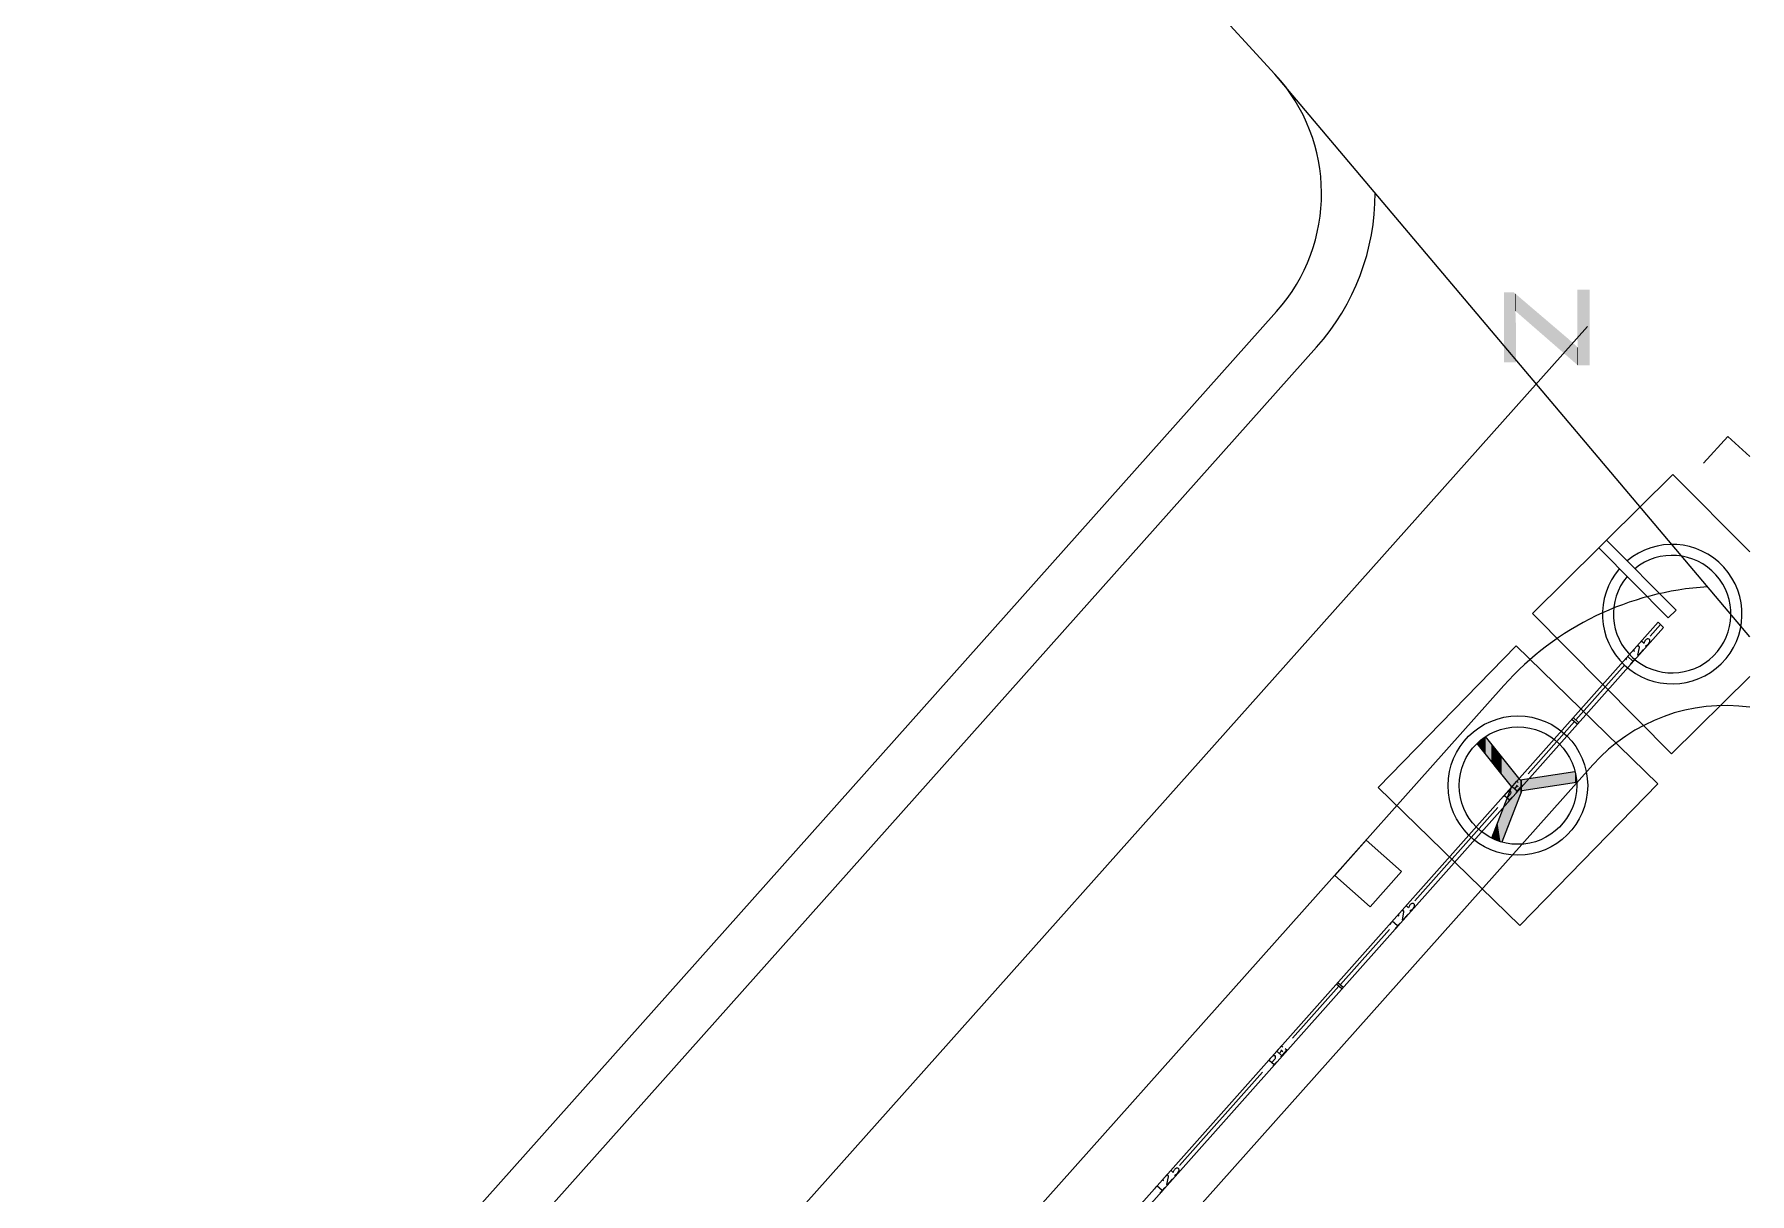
# Model space of a CAD drawing. Header units: inches. Extents: x 0.0008 to 0.0144, y 0.0003 to 0.0113.
# Drawn here: x 0.013276 to 0.014419, y 0.004796 to 0.005569 of the extents above; entities that cross this region are included whole.
import ezdxf

# ---------------------------------------------------------------- set-up
doc = ezdxf.new("R2010")
doc.units = ezdxf.units.IN
doc.header["$MEASUREMENT"] = 0
doc.linetypes.add('PUNKT', pattern=[6.35, 0, -6.35])
doc.linetypes.add('STRICHPUNKT', pattern=[25.4, 12.7, -6.35, 0, -6.35])
doc.layers.add('Standard', color=7, linetype='Continuous')

# ---------------------------------------------------------------- blocks, each defined once
blk = doc.blocks.new('*U521')
at = {"color": 7, "linetype": 'ByBlock'}
for points in [[(0.3633344488259691, 0.1364583333361946), (0.3633344488259691, 0.1371283333361945), (0.3633371154926358, 0.1363083333361945)], [(0.3633371154926358, 0.1363083333361945), (0.3633371154926358, 0.1371283333361945), (0.3633464488259691, 0.1361486666695279)], [(0.3622877821593025, 0.1367680000028612), (0.3622877821593025, 0.1370604939598348), (0.3622947821593025, 0.1367619036552541)], [(0.3622947821593025, 0.1367619036552541), (0.3622947821593025, 0.1370545218786165), (0.3622961154926358, 0.1367607424461862)], [(0.3622961154926358, 0.1367607424461862), (0.3622961154926358, 0.1370533843393369), (0.3631787821593024, 0.1359920220431635)], [(0.3631787821593024, 0.1359920220431635), (0.3631787821593024, 0.1363003333361945), (0.3633344488259691, 0.1358564508844733)], [(0.3633344488259691, 0.1358564508844733), (0.3633344488259691, 0.1361595215403033), (0.3633371154926358, 0.1358541284663373)], [(0.3633371154926358, 0.1358541284663373), (0.3633371154926358, 0.1361571093467976), (0.3633464488259691, 0.1358460000028612)]]:
    blk.add_solid(points, dxfattribs=at)
at = {"color": 7, "linetype": 'ByBlock', "extrusion": (0, 0, -1)}
for points in [[(-0.3633371154926358, 0.1363083333361945), (-0.3633344488259691, 0.1371283333361945), (-0.3633371154926358, 0.1371283333361945)], [(-0.3633464488259691, 0.1361486666695279), (-0.3633371154926358, 0.1371283333361945), (-0.3633464488259691, 0.1371283333361945)], [(-0.3633464488259691, 0.1358460000028612), (-0.3633464488259691, 0.1371283333361945), (-0.3635457821593024, 0.1358460000028612)], [(-0.3635457821593024, 0.1358460000028612), (-0.3633464488259691, 0.1371283333361945), (-0.3635457821593024, 0.1371283333361945)], [(-0.3620967821593025, 0.1359003333361946), (-0.3620967821593025, 0.1370846666695279), (-0.3622594488259691, 0.1359003333361946)], [(-0.3622594488259691, 0.1359003333361946), (-0.3620967821593025, 0.1370846666695279), (-0.3622594488259691, 0.1370846666695279)], [(-0.3622594488259691, 0.1359003333361946), (-0.3622594488259691, 0.1370846666695279), (-0.3622877821593025, 0.1359003333361946)], [(-0.3622877821593025, 0.1359003333361946), (-0.3622594488259691, 0.1370846666695279), (-0.3622877821593025, 0.1370604939598348)], [(-0.3622947821593025, 0.1367619036552541), (-0.3622877821593025, 0.1370604939598348), (-0.3622947821593025, 0.1370545218786165)], [(-0.3622961154926358, 0.1367607424461862), (-0.3622947821593025, 0.1370545218786165), (-0.3622961154926358, 0.1370533843393369)], [(-0.3631787821593024, 0.1359920220431635), (-0.3622961154926358, 0.1370533843393369), (-0.3631787821593024, 0.1363003333361945)], [(-0.3622877821593025, 0.1359003333361946), (-0.3622877821593025, 0.1367680000028612), (-0.3622947821593025, 0.1359003333361946)], [(-0.3622947821593025, 0.1359003333361946), (-0.3622877821593025, 0.1367680000028612), (-0.3622947821593025, 0.1366206666695279)], [(-0.3622947821593025, 0.1359003333361946), (-0.3622947821593025, 0.1366206666695279), (-0.3622961154926358, 0.1359003333361946)], [(-0.3622961154926358, 0.1359003333361946), (-0.3622947821593025, 0.1366206666695279), (-0.3622961154926358, 0.1364913333361945)], [(-0.3633344488259691, 0.1358564508844733), (-0.3631787821593024, 0.1363003333361945), (-0.3633344488259691, 0.1361595215403033)], [(-0.3633371154926358, 0.1358541284663373), (-0.3633344488259691, 0.1361595215403033), (-0.3633371154926358, 0.1361571093467976)], [(-0.3633464488259691, 0.1358460000028612), (-0.3633371154926358, 0.1361571093467976), (-0.3633464488259691, 0.1361486666695279)]]:
    blk.add_solid(points, dxfattribs=at)
blk = doc.blocks.new('*U622')
at = {"layer": 'Standard', "color": 4, "linetype": 'ByBlock'}
for points in [[(0.3617779499900621, 0.1292682744046504), (0.3617353930332443, 0.1295241949706794), (0.3617779499900621, 0.1295542413840494)], [(0.3617844669372375, 0.1292601244422456), (0.3617779499900621, 0.1295542413840494), (0.3617844669372375, 0.1295585545587808)], [(0.3617779499900621, 0.1292682744046504), (0.3617779499900621, 0.1295542413840494), (0.3617844669372375, 0.1292601244422456)], [(0.3617844669372375, 0.1292601244422456), (0.3617844669372375, 0.1295585545587808), (0.3618828720963911, 0.1291370609393583)], [(0.3616552837870877, 0.1294216782785301), (0.361638906103286, 0.1294421598788359), (0.3616552837870877, 0.1294576322465692)], [(0.361694466907029, 0.1293726766607744), (0.3616552837870877, 0.1294576322465692), (0.361694466907029, 0.1294919624758421)], [(0.3616552837870877, 0.1294216782785301), (0.3616552837870877, 0.1294576322465692), (0.361694466907029, 0.1293726766607744)], [(0.3617353930332443, 0.1293214952746055), (0.361694466907029, 0.1294919624758421), (0.3617353930332443, 0.1295241949706794)], [(0.361694466907029, 0.1293726766607744), (0.361694466907029, 0.1294919624758421), (0.3617353930332443, 0.1293214952746055)], [(0.3617353930332443, 0.1293214952746055), (0.3617353930332443, 0.1295241949706794), (0.3617779499900621, 0.1292682744046504)], [(0.3618828720963911, 0.1291370609393583), (0.3618828720963911, 0.1294354910558934), (0.3618898658888675, 0.1291283146438592)], [(0.3618898658888675, 0.1291283146438592), (0.3618898658888675, 0.1294267447603941), (0.3619371653245498, 0.1290691629257)], [(0.3619371653245498, 0.1290691629257), (0.3619371653245498, 0.1293675930422349), (0.3619855425470128, 0.1290086633491793)], [(0.3619855425470128, 0.1290086633491793), (0.3619855425470128, 0.1293070934657141), (0.3620348649576509, 0.1289469817394326)], [(0.3620348649576509, 0.1289469817394326), (0.3620348649576509, 0.1292454118559674), (0.3620564532630656, 0.1289199838410645)], [(0.3620564532630656, 0.1289199838410645), (0.3620564532630656, 0.1292184139575992), (0.3622240039618045, 0.1287104483240715)], [(0.3622240039618045, 0.128198591063564), (0.3620564532630656, 0.128281878157997), (0.3622240039618045, 0.1287104483240715)], [(0.3623975851284768, 0.1286425862840454), (0.3623695647957552, 0.1288268430040165), (0.3623975851284768, 0.1288311041188673)], [(0.3632957945196822, 0.1287791790009875), (0.3623975851284768, 0.1288311041188673), (0.3632957945196822, 0.1289676968358078)], [(0.3623975851284768, 0.1286425862840454), (0.3623975851284768, 0.1288311041188673), (0.3632957945196822, 0.1287791790009875)], [(0.3619855425470128, 0.1277932366664805), (0.3619371653245498, 0.1279767570692452), (0.3619855425470128, 0.1281004989242252)], [(0.3620348649576509, 0.127776468203848), (0.3619855425470128, 0.1281004989242252), (0.3620348649576509, 0.1282266584322276)], [(0.3619855425470128, 0.1277932366664805), (0.3619855425470128, 0.1281004989242252), (0.3620348649576509, 0.127776468203848)], [(0.3620564532630656, 0.1277700208974877), (0.3620348649576509, 0.1282266584322276), (0.3620564532630656, 0.128281878157997)], [(0.3620348649576509, 0.127776468203848), (0.3620348649576509, 0.1282266584322276), (0.3620564532630656, 0.1277700208974877)], [(0.3618898658888675, 0.1278343956830685), (0.3618828720963911, 0.1278378829375118), (0.3618898658888675, 0.1278557720351141)], [(0.3619371653245498, 0.1278125634840413), (0.3618898658888675, 0.1278557720351141), (0.3619371653245498, 0.1279767570692452)], [(0.3618898658888675, 0.1278343956830685), (0.3618898658888675, 0.1278557720351141), (0.3619371653245498, 0.1278125634840413)], [(0.3619371653245498, 0.1278125634840413), (0.3619371653245498, 0.1279767570692452), (0.3619855425470128, 0.1277932366664805)]]:
    blk.add_solid(points, dxfattribs=at)
at = {"layer": 'Standard', "color": 4, "linetype": 'ByBlock', "extrusion": (0, 0, -1)}
for points in [[(-0.3618828720963911, 0.1291370609393583), (-0.3617844669372375, 0.1295585545587808), (-0.3618828720963911, 0.1294354910558934)], [(-0.3618898658888675, 0.1291283146438592), (-0.3618828720963911, 0.1294354910558934), (-0.3618898658888675, 0.1294267447603941)], [(-0.3619371653245498, 0.1290691629257), (-0.3618898658888675, 0.1294267447603941), (-0.3619371653245498, 0.1293675930422349)], [(-0.3619855425470128, 0.1290086633491793), (-0.3619371653245498, 0.1293675930422349), (-0.3619855425470128, 0.1293070934657141)], [(-0.3620348649576509, 0.1289469817394326), (-0.3619855425470128, 0.1293070934657141), (-0.3620348649576509, 0.1292454118559674)], [(-0.3620564532630656, 0.1289199838410645), (-0.3620348649576509, 0.1292454118559674), (-0.3620564532630656, 0.1292184139575992)], [(-0.3622240039618045, 0.1287104483240715), (-0.3620564532630656, 0.1292184139575992), (-0.3622240039618045, 0.129008878440606)], [(-0.3622240039618045, 0.128198591063564), (-0.3622240039618045, 0.129008878440606), (-0.3623695647957552, 0.1285709143737617)], [(-0.3623695647957552, 0.1285709143737617), (-0.3622240039618045, 0.129008878440606), (-0.3623695647957552, 0.1288268430040165)], [(-0.3623695647957552, 0.1285709143737617), (-0.3623695647957552, 0.1288268430040165), (-0.3623975851284768, 0.1286425862840454)], [(-0.3632957945196822, 0.1287791790009875), (-0.3632957945196822, 0.1289676968358078), (-0.3633010051412957, 0.1287799713919045)], [(-0.3633010051412957, 0.1287799713919045), (-0.3632957945196822, 0.1289676968358078), (-0.3633010051412957, 0.1289457771617136)], [(-0.3633010051412957, 0.1287799713919045), (-0.3633010051412957, 0.1289457771617136), (-0.363311144431992, 0.1287815132965847)], [(-0.363311144431992, 0.1287815132965847), (-0.3633010051412957, 0.1289457771617136), (-0.363311144431992, 0.1288946784698082)], [(-0.363311144431992, 0.1287815132965847), (-0.363311144431992, 0.1288946784698082), (-0.363318595528242, 0.1287826464015053)], [(-0.363318595528242, 0.1287826464015053), (-0.363311144431992, 0.1288946784698082), (-0.363318595528242, 0.1288431191574123)], [(-0.363318595528242, 0.1287826464015053), (-0.363318595528242, 0.1288431191574123), (-0.3633233380071042, 0.128783367600904)], [(-0.3633233380071042, 0.128783367600904), (-0.363318595528242, 0.1288431191574123), (-0.3633233380071042, 0.1287912405450128)], [(-0.3633233380071042, 0.128783367600904), (-0.3633233380071042, 0.1287912405450128), (-0.3633238148524056, 0.1287834401158386)], [(-0.3620564532630656, 0.1277700208974877), (-0.3620564532630656, 0.128281878157997), (-0.3622240039618045, 0.128198591063564)]]:
    blk.add_solid(points, dxfattribs=at)

msp = doc.modelspace()

# ---------------------------------------------------------------- linework, layer by layer
at = {"layer": 'Standard', "color": 220, "linetype": 'ByBlock'}
msp.add_line((0.01410300599776254, 0.005542631524706681), (0.01361938217149953, 0.006070313938690598), dxfattribs=at)
at = {"layer": 'Standard', "color": 4, "linetype": 'STRICHPUNKT'}
for p, q in [((0.01441949945221224, 0.005167103372084658), (0.01410300599776254, 0.005542631524706684)), ((0.01000632173794162, 0.0005426159587111142), (0.01431137172931558, 0.005374327416379583))]:
    msp.add_line(p, q, dxfattribs=at)
at = {"layer": 'Standard', "color": 100, "linetype": 'ByBlock'}
for p, q in [((0.0141041177908117, 0.005384257093862066), (0.01343257062179434, 0.004630555706559382)), ((0.01014162445605838, 0.0003986660198899449), (0.01431495988452515, 0.005081861903576737))]:
    msp.add_line(p, q, dxfattribs=at)
at = {"layer": 'Standard', "color": 2, "linetype": 'ByBlock'}
for p, q in [((0.01413081445643095, 0.005360470391965496), (0.01342941232675993, 0.004573261715375193)), ((0.01425558957923506, 0.005134768552074841), (0.01008138451550483, 0.0004499090327905236))]:
    msp.add_line(p, q, dxfattribs=at)
at = {"layer": 'Standard', "color": 51, "linetype": 'ByBlock'}
for p, q in [((0.0144050296274636, 0.005300834401513941), (0.01438865506762708, 0.005283088963430071)), ((0.01441949945221225, 0.005287482405916484), (0.0144050296274636, 0.005300834401513941)), ((0.01431886285249322, 0.005226614519172508), (0.0143240770219168, 0.005231777488716219)), ((0.01436524207042834, 0.005179775370113216), (0.01431886285249322, 0.005226614519172508)), ((0.01437045623985192, 0.005184938339656945), (0.0143240770219168, 0.005231777488716219)), ((0.01436524207042834, 0.005179775370113216), (0.01437045623985192, 0.005184938339656945)), ((0.01435858024248118, 0.005176944153762775), (0.01360010554973705, 0.004323939836990964)), ((0.01360387462710817, 0.004320795116294161), (0.01436204563996323, 0.00517347875628072)), ((0.01436204563996323, 0.00517347875628072), (0.01435858024248118, 0.005176944153762775)), ((0.01426651829904548, 0.005071922952914035), (0.01424348295028494, 0.005100730494440189)), ((0.01426078755755136, 0.005067340485199665), (0.01423775220879079, 0.005096148026725823)), ((0.01426078755755136, 0.005067340485199665), (0.01424735716914926, 0.005032987517224874)), ((0.01426651829904548, 0.005071922952914035), (0.01430298403620796, 0.005077468379362512)), ((0.01426762146175106, 0.00506466875134037), (0.01430408719891361, 0.005070214177788921)), ((0.01426762146175106, 0.00506466875134037), (0.01425419107334904, 0.005030315783365658))]:
    msp.add_line(p, q, dxfattribs=at)
at = {"layer": 'Standard', "color": 51, "linetype": 'PUNKT'}
for p, q in [((0.0143240770219168, 0.005231777488716219), (0.01436830908626429, 0.005275575221879477)), ((0.01436830908626429, 0.005275575221879477), (0.01441949945221225, 0.005223877213853779)), ((0.01427463078814579, 0.00518281678600931), (0.01431886285249322, 0.005226614519172508)), ((0.01436738922401596, 0.005089138487890704), (0.01427463078814573, 0.005182816786009256)), ((0.01417176664705275, 0.005066800874111567), (0.01426379925040953, 0.005161186522214618)), ((0.0142637992504096, 0.005161186522214539), (0.01435818489851265, 0.005069153918857776)), ((0.01441949945221225, 0.005140737026265201), (0.01436738922401596, 0.005089138487890704)), ((0.01426615229515564, 0.004974768270754657), (0.01417176664705275, 0.005066800874111567)), ((0.01435818489851265, 0.005069153918857776), (0.01426615229515564, 0.004974768270754657))]:
    msp.add_line(p, q, dxfattribs=at)
at = {"layer": 'Standard', "color": 7, "linetype": 'ByBlock'}
for p, q in [((0.01435319688841824, 0.005167556047550476), (0.01436014899953185, 0.005175375396712091)), ((0.01434246522185174, 0.005158820698503901), (0.01434243050057631, 0.005158722622081524)), ((0.01434443043375972, 0.005160942780280145), (0.01434429332176694, 0.005160876636736342)), ((0.01434473270233473, 0.005161087027860851), (0.01434447103234755, 0.005160985508338582)), ((0.01434494527777041, 0.005154979184180834), (0.01434593406435251, 0.005160105659820784)), ((0.01434844363943029, 0.005158506587868772), (0.01434514755824296, 0.00515479933848113)), ((0.01434746024592566, 0.005164438258503425), (0.01434906085859422, 0.005163015168564397)), ((0.01434807953457972, 0.005158830310128244), (0.01434844363943029, 0.005158506587868772)), ((0.0143534662393348, 0.005164155729792804), (0.01435095493938254, 0.005161331158830787)), ((0.01435095493938254, 0.005161331158830787), (0.01435111665545457, 0.005161187378564886)), ((0.01430359871436117, 0.005111770771050693), (0.0143362456137405, 0.005148490193556882)), ((0.01433728753869965, 0.005152997714395547), (0.01433663589103467, 0.005151936210034402)), ((0.0143416945208086, 0.005150915553408359), (0.01433819930612207, 0.005154023116501461)), ((0.01434012495833844, 0.005149150196557099), (0.01434342103952578, 0.005152857445944744)), ((0.0143416945208086, 0.005150915553408359), (0.01434105033386492, 0.005149866202222343)), ((0.01434185584212793, 0.005150772124113441), (0.0143416945208086, 0.005150915553408359)), ((0.01434514755824296, 0.00515479933848113), (0.01434494527777041, 0.005154979184180834)), ((0.0143009985818263, 0.005112186020663059), (0.0143044958902658, 0.005109076596033523)), ((0.0143019403723148, 0.005113245187646306), (0.0143054376277479, 0.005110135810144275)), ((0.01427173659621692, 0.005075934026970139), (0.01430265697687908, 0.005110711556939936)), ((0.0143044958902658, 0.005109076596033523), (0.01430465562588362, 0.005108934576571177)), ((0.0143054376277479, 0.005110135810144275), (0.01430559740351005, 0.005109993754989969)), ((0.0142604017764287, 0.005066414500402728), (0.0142643256826041, 0.005070827892530875)), ((0.01426118655766378, 0.005067297178828358), (0.01426462900352373, 0.005064236532011543)), ((0.01426284525753861, 0.005065822444090768), (0.01426457177625578, 0.005067764336627153)), ((0.01426384422228865, 0.005063353853585913), (0.01426792508471107, 0.005067943781399189)), ((0.01426399803527913, 0.005068274444429957), (0.01426517493984663, 0.00506722806944985)), ((0.0142643256826041, 0.005070827892530875), (0.01426523042799037, 0.005070023491764917)), ((0.01426792508471107, 0.005067943781399189), (0.01426682541450581, 0.005068921488021225)), ((0.01425506894185693, 0.005060409017186633), (0.0142577371980562, 0.005063410123833775)), ((0.01425601067933902, 0.00506146823129739), (0.0142594494473722, 0.005058410854402389)), ((0.01425963127884453, 0.005061726114100165), (0.01425790476012735, 0.00505978422156378)), ((0.01425850770989011, 0.005057351640291633), (0.01426117596608938, 0.005060352746938776)), ((0.01419624064140221, 0.004991020362424582), (0.01425164619659887, 0.005053337459274024)), ((0.01414295747571499, 0.005008028638456583), (0.01416391345498367, 0.005031541377916177)), ((0.01416391345498367, 0.005031541377916177), (0.01418742619444327, 0.005010585398647465)), ((0.01418742619444327, 0.005010585398647465), (0.01416647021517458, 0.004987072659187885)), ((0.01416647021517458, 0.004987072659187885), (0.01414295747571499, 0.005008028638456583)), ((0.01419049516450887, 0.00498791042796165), (0.01419210461157819, 0.0049864794834385)), ((0.01419650999231878, 0.004987620044666905), (0.01419399869236653, 0.004984795473704893)), ((0.01418036656673339, 0.004976519490718815), (0.01417967964401865, 0.004975400524908508)), ((0.01418473827379258, 0.004974379868282465), (0.01418123422470528, 0.004977495285959685)), ((0.01418316871132242, 0.004972614511431205), (0.01418646479250976, 0.00497632176081885)), ((0.01418552072459547, 0.004982316017540213), (0.01418547425356029, 0.004982186936955625)), ((0.0141874741867437, 0.004984407095154252), (0.0141873076582382, 0.004984325658897551)), ((0.0141877764553187, 0.004984551342734954), (0.01418751478533152, 0.004984449823212688)), ((0.01418798903075439, 0.004978443499054941), (0.01418897781733648, 0.00498356997469489)), ((0.01418819131122693, 0.004978263653355232), (0.01418798903075439, 0.004978443499054941)), ((0.01419148739241427, 0.004981970902742878), (0.01418819131122693, 0.004978263653355232)), ((0.0141911232875637, 0.004982294625002346), (0.01419148739241427, 0.004981970902742878)), ((0.01419399869236653, 0.004984795473704893), (0.01419415371771485, 0.004984657642099643)), ((0.01414664246734515, 0.004935235085924799), (0.01417928936672448, 0.004971954508430984)), ((0.01418473827379258, 0.004974379868282465), (0.01418412080419087, 0.004973374038429432)), ((0.0141848929043882, 0.00497424238764819), (0.01418473827379258, 0.004974379868282465)), ((0.0141147803492009, 0.004899398341844244), (0.01414570072986305, 0.004934175871814044)), ((0.01414403350040951, 0.004935658190121288), (0.01414753964324978, 0.004932540910907626)), ((0.01414497529089801, 0.004936717357104535), (0.01414848138073188, 0.004933600125018382)), ((0.01414753964324978, 0.004932540910907626), (0.01414769268814389, 0.004932404840105929)), ((0.01414848138073188, 0.004933600125018382), (0.01414863446577033, 0.00493346401852472)), ((0.0140981126948409, 0.00488387333206074), (0.01410078095104018, 0.004886874438707882)), ((0.014099054432323, 0.004884932546171496), (0.01410249320035618, 0.004881875169276496)), ((0.01410267503182851, 0.004885190428974271), (0.01410094851311133, 0.004883248536437886)), ((0.01410155146287409, 0.00488081595516574), (0.01410421971907336, 0.004883817061812882)), ((0.01410344552941268, 0.004889878815276835), (0.01410736943558808, 0.00489429220740498)), ((0.01410423031064776, 0.00489076149370246), (0.01410767275650771, 0.004887700846885649)), ((0.01410588901052259, 0.004889286758964874), (0.01410761552923976, 0.004891228651501259)), ((0.01410688797527263, 0.00488681816846002), (0.01411096883769505, 0.004891408096273296)), ((0.01410704178826311, 0.004891738759304063), (0.01410821869283061, 0.004890692384323952)), ((0.01410736943558808, 0.00489429220740498), (0.01410827418097435, 0.004893487806639023)), ((0.01411096883769505, 0.004891408096273296), (0.01410986916748979, 0.004892385802895331)), ((0.01403928439438619, 0.004814484677298689), (0.01409468994958285, 0.00487680177414813)), ((0.01402857689614708, 0.004805812088762212), (0.01402851800654427, 0.004805651251829733)), ((0.01403051793972768, 0.004807871410028359), (0.01403032132587828, 0.004807773928893796)), ((0.01403082020830269, 0.004808015657609059), (0.01403055853831551, 0.004807914138086795)), ((0.01403103278373837, 0.004801907813929043), (0.01403202157032046, 0.004807034289568992)), ((0.01403453114539825, 0.004805435217616984), (0.01403123506421091, 0.004801727968229338)), ((0.01403353008309209, 0.004811382597419874), (0.01403514836456218, 0.004809943798312606)), ((0.01403416704054768, 0.004805758939876453), (0.01403453114539825, 0.004805435217616984)), ((0.01403955374530276, 0.004811084359541012), (0.0140370424453505, 0.004808259788578996)), ((0.0140370424453505, 0.004808259788578996), (0.01403719077997512, 0.004808127905634394)), ((0.01402344559476714, 0.004800041267042075), (0.01402272339700263, 0.004798864839782614)), ((0.01402778202677656, 0.004797844183156571), (0.0140242691432885, 0.004800967455417909)), ((0.0140262124643064, 0.004796078826305311), (0.01402950854549374, 0.004799786075692952)), ((0.01402778202677655, 0.004797844183156571), (0.01402719127451682, 0.004796881874636535)), ((0.01402792996664848, 0.004797712651182945), (0.01402778202677655, 0.004797844183156571)), ((0.01403123506421091, 0.004801727968229338), (0.01403103278373837, 0.004801907813929043))]:
    msp.add_line(p, q, dxfattribs=at)
for points in [[(0.01434234461859278, 0.005158628505233047), (0.0143422748932148, 0.005158332034019331), (0.01434225979539328, 0.005158055069458575), (0.01434229987589208, 0.005157807715132638), (0.01434239367258697, 0.005157598994451126), (0.0143425377638034, 0.005157436521480208)], [(0.01434596833171626, 0.005160141055851645), (0.01434596728876066, 0.00516040840434481), (0.01434591183287386, 0.005160643526456307), (0.0143458039696252, 0.005160837918964457), (0.01434564759990307, 0.005160984551638968), (0.01434544837883876, 0.005161078121490137), (0.01434521351128792, 0.005161115244552158), (0.01434495149126601, 0.005161094578264661), (0.01434467179476114, 0.005161016870026625)], [(0.01434789882030864, 0.005157568412209382), (0.01434746661486757, 0.005157288794506413), (0.01434706122225511, 0.005156938404296306), (0.0143467003516804, 0.005156532548058079), (0.01434639976744769, 0.005156088955253957), (0.01434617260030698, 0.00515562700383387)], [(0.01434958921160795, 0.005164400732016949), (0.01434934087551695, 0.005163957385143503), (0.0143491763464161, 0.00516350531368761), (0.01434910371700568, 0.005163066753708291)], [(0.01435151078126624, 0.005165886249482362), (0.01435117085875572, 0.005165794069200606), (0.01435082700925863, 0.005165635406744449), (0.01435049252488554, 0.005165416395491808), (0.01435018033572163, 0.005165145501710098), (0.0143499025099913, 0.005164833197277669), (0.01434966978753962, 0.005164491554874843)], [(0.01434985992993815, 0.005161100989317964), (0.01435037083345948, 0.005161290752241953), (0.01435088370541338, 0.005161568405265322), (0.01435138196258252, 0.005161924970746799), (0.01435184949430451, 0.005162348919487306), (0.01435227118339451, 0.005162826543515426), (0.01435263339494468, 0.005163342399321358)], [(0.01435278669207239, 0.005165359675634799), (0.01435254375788469, 0.005165601760247807), (0.01435223676905086, 0.005165766635359926), (0.01435187576401768, 0.005165848909602315), (0.0143514725475461, 0.005165845892630862)], [(0.01435257461341969, 0.005163280428271752), (0.01435278150829774, 0.005163669198327929), (0.01435292459092679, 0.005164060430768118), (0.01435299844362341, 0.005164439311959606), (0.01435300027002765, 0.005164791495937618), (0.01435293000098452, 0.005165103647601165), (0.01435279029716243, 0.005165363947633614)], [(0.0142596349566713, 0.005061722844178354), (0.01425989231002443, 0.005062049018114008), (0.01426010330853287, 0.0050623950779737), (0.01426025984364228, 0.005062747724871086), (0.01426035589979618, 0.005063093406783676), (0.01426038778561045, 0.005063418839349422), (0.01426035427573112, 0.005063711516377327), (0.01426025665792408, 0.005063960190453347), (0.0142600986835869, 0.005064155305172197), (0.01425988642358475, 0.005064289362384654), (0.0142596280349505, 0.005064357210347225), (0.01425933344741444, 0.005064356241700751), (0.01425901398181039, 0.005064286493669783), (0.01425868191502233, 0.005064150646632027), (0.01425835000819073, 0.005063953921112968), (0.01425803101630898, 0.005063703877163973), (0.0142577371980562, 0.005063410123833775)], [(0.01419263296459193, 0.004987865046891055), (0.01419238462850093, 0.00498742170001761), (0.01419222009940007, 0.004986969628561717), (0.01419214746998966, 0.004986531068582398)], [(0.01419455453425022, 0.004989350564356469), (0.0141942146117397, 0.004989258384074713), (0.0141938707622426, 0.004989099721618551), (0.01419353627786952, 0.004988880710365913), (0.01419322408870561, 0.0049886098165842), (0.01419294626297527, 0.004988297512151775), (0.0141927135405236, 0.004987955869748944)], [(0.01419290368292213, 0.004984565304192071), (0.01419341458644346, 0.00498475506711606), (0.01419392745839735, 0.004985032720139425), (0.01419442571556649, 0.004985389285620901), (0.01419489324728849, 0.004985813234361413), (0.01419531493637848, 0.004986290858389531), (0.01419567714792867, 0.004986806714195464)], [(0.01419583044505637, 0.004988823990508906), (0.01419558751086866, 0.004989066075121909), (0.01419528052203484, 0.004989230950234028), (0.01419491951700166, 0.004989313224476417), (0.01419451630053008, 0.004989310207504968)], [(0.01419561836640367, 0.004986744743145859), (0.01419582526128171, 0.004987133513202035), (0.01419596834391077, 0.004987524745642224), (0.01419604219660739, 0.004987903626833713), (0.01419604402301163, 0.00498825581081172), (0.0141959737539685, 0.004988567962475272), (0.0141958340501464, 0.00498882826250772)], [(0.01418538837157676, 0.004982092820107153), (0.01418531864619878, 0.004981796348893437), (0.01418530354837725, 0.004981519384332681), (0.01418534362887606, 0.004981272030006745), (0.01418543742557095, 0.004981063309325232), (0.01418558151678737, 0.00498090083635431)], [(0.01418901208470023, 0.004983605370725753), (0.01418901104174464, 0.004983872719218916), (0.01418895558585784, 0.004984107841330413), (0.01418884772260918, 0.004984302233838558), (0.01418869135288705, 0.004984448866513075), (0.01418849213182274, 0.004984542436364245), (0.0141882572642719, 0.004984579559426258), (0.01418799524424999, 0.004984558893138768), (0.01418771554774512, 0.004984481184900733)], [(0.01419091907497781, 0.004981019772928642), (0.01419049683754259, 0.00498074288538205), (0.01419010084754537, 0.004980398639721587), (0.01418974767345167, 0.004980001439397846), (0.01418945209228327, 0.004979567903517178), (0.0141892264713384, 0.004979116171488028)], [(0.01410267870965528, 0.004885187159052457), (0.01410293606300841, 0.004885513332988114), (0.01410314706151685, 0.004885859392847807), (0.01410330359662626, 0.004886212039745193), (0.01410339965278016, 0.004886557721657779), (0.01410343153859443, 0.004886883154223524), (0.01410339802871511, 0.004887175831251429), (0.01410330041090806, 0.004887424505327452), (0.01410314243657088, 0.004887619620046304), (0.01410293017656873, 0.004887753677258759), (0.01410267178793448, 0.004887821525221326), (0.01410237720039842, 0.004887820556574858), (0.01410205773479436, 0.004887750808543886), (0.01410172566800632, 0.004887614961506134), (0.01410139376117471, 0.004887418235987071), (0.01410107476929296, 0.004887168192038075), (0.01410078095104018, 0.004886874438707882)], [(0.01402843212456074, 0.004805557134981256), (0.01402836239918276, 0.004805260663767539), (0.01402834730136124, 0.004804983699206783), (0.01402838738186004, 0.004804736344880847), (0.01402848117855492, 0.004804527624199335), (0.01402862526977135, 0.004804365151228417)], [(0.01403205583768421, 0.004807069685599858), (0.01403205479472862, 0.004807337034093019), (0.01403199933884182, 0.004807572156204516), (0.01403189147559316, 0.004807766548712665), (0.01403173510587103, 0.004807913181387181), (0.01403153588480671, 0.00480800675123835), (0.01403130101725587, 0.004808043874300366), (0.01403103899723397, 0.004808023208012874), (0.0140307593007291, 0.004807945499774839)], [(0.01403393887831689, 0.004804470626091371), (0.01403352681427588, 0.004804196693349051), (0.01403314039418694, 0.004803858785633032), (0.01403279507492521, 0.004803470419314528), (0.01403250466932508, 0.004803047129118204), (0.01403228079366435, 0.004802605846730299)], [(0.01403567671757591, 0.004811329361765162), (0.01403542838148491, 0.004810886014891717), (0.01403526385238405, 0.004810433943435823), (0.01403519122297364, 0.004809995383456504)], [(0.0140375982872342, 0.004812814879230571), (0.01403725836472368, 0.004812722698948815), (0.01403691451522659, 0.004812564036492658), (0.0140365800308535, 0.004812345025240016), (0.01403626784168959, 0.004812074131458307), (0.01403599001595925, 0.004811761827025881), (0.01403575729350758, 0.004811420184623052)], [(0.01403594743590611, 0.004808029619066173), (0.01403645833942744, 0.004808219381990162), (0.01403697121138133, 0.004808497035013531), (0.01403746946855047, 0.004808853600495008), (0.01403793700027247, 0.004809277549235515), (0.01403835868936247, 0.004809755173263634), (0.01403872090091264, 0.004810271029069567)], [(0.01403887419804035, 0.004812288305383008), (0.01403863126385264, 0.004812530389996015), (0.01403832427501882, 0.004812695265108134), (0.01403796326998564, 0.004812777539350523), (0.01403756005351406, 0.004812774522379075)], [(0.01403866211938765, 0.004810209058019964), (0.0140388690142657, 0.004810597828076141), (0.01403901209689475, 0.004810989060516327), (0.01403908594959137, 0.004811367941707819), (0.01403908777599561, 0.004811720125685827), (0.01403901750695248, 0.004812032277349378), (0.01403887780313039, 0.004812292577381827)]]:
    msp.add_lwpolyline(points, dxfattribs=at)
at = {"layer": 'Standard', "color": 51, "linetype": 'ByBlock'}
for radius in [4.651293700787401e-05, 3.917533464566929e-05]:
    msp.add_circle((0.01426497577278265, 0.005067977396484708), radius, dxfattribs=at)
at = {"layer": 'Standard', "color": 100, "linetype": 'ByBlock'}
for centre, start, end in [((0.0140159335576658, 0.005462829155846756), 318.2989944525431, 42.50542836605334), ((0.01440313838781926, 0.005003283411246669), 82.03757311153902, 138.2948163403391)]:
    msp.add_arc(centre, 0.0001181102362204724, start, end, dxfattribs=at)
at = {"layer": 'Standard', "color": 2, "linetype": 'ByBlock'}
for centre, radius, start, end in [((0.0140159335576658, 0.005462829155846756), 0.0001538666222557283, 318.2989944525436, 0.2049583836697167), ((0.01440313838781926, 0.005003283411246669), 0.0001976334819134134, 93.43393152215157, 138.2948163403403)]:
    msp.add_arc(centre, radius, start, end, dxfattribs=at)
at = {"layer": 'Standard', "color": 51, "linetype": 'ByBlock'}
for radius, start, end in [(4.65144094488189e-05, 139.2413289137671, 130.1932911230325), (3.91765748031496e-05, 140.0909797863248, 129.3436402504751)]:
    msp.add_arc((0.01436784915514013, 0.00518235685488509), radius, start, end, dxfattribs=at)

# ---------------------------------------------------------------- block references
at = {"color": 7, "linetype": 'ByBlock', "xscale": 0.03937007874015748, "yscale": 0.03937007874015748, "zscale": 0.03937007874015748}
msp.add_blockref('*U521', (0, 0), dxfattribs=at)
at = {"layer": 'Standard', "color": 4, "linetype": 'ByBlock', "xscale": 0.03937007874015748, "yscale": 0.03937007874015748, "zscale": 0.03937007874015748}
msp.add_blockref('*U622', (0, 0), dxfattribs=at)

doc.saveas('drawing.dxf')
